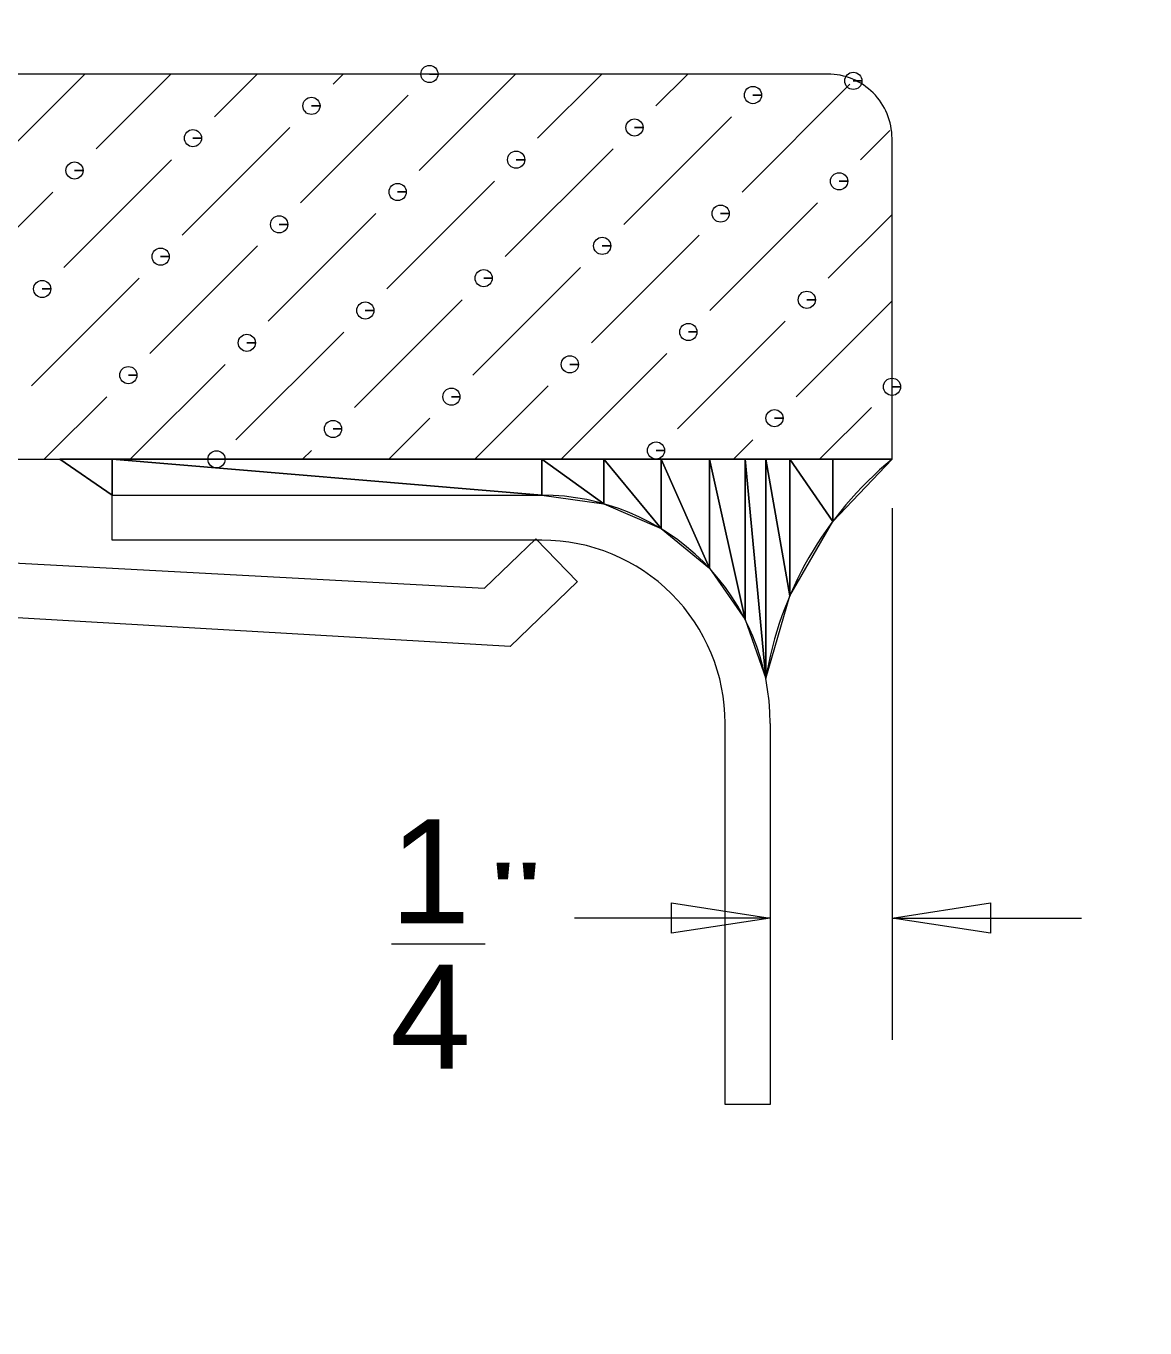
# Model space of a CAD drawing. Header units: millimetres. Extents: x 203 to 1207, y 243 to 948.
# Drawn here: x 537.86 to 563.3, y 509.17 to 538.77 of the extents above; entities that cross this region are included whole.
import ezdxf

# ---------------------------------------------------------------- set-up
doc = ezdxf.new("R2010")
doc.units = ezdxf.units.MM
doc.linetypes.add('ACAD_ISO02W100', pattern=[15, 12, -3])
for name, color, linetype, lineweight in [('尺寸標注', 1, 'Continuous', 30), ('文字', 3, 'Continuous', 30), ('虚线', 2, 'ACAD_ISO02W100', 30)]:
    doc.layers.add(name, color=color, linetype=linetype, lineweight=lineweight)
doc.styles.add('0', font='arial.ttf', dxfattribs={"height": 1})
doc.styles.add('DIM', font='txt.shx', dxfattribs={"width": 0.7, "bigfont": 'chineset.shx'})
doc.dimstyles.new('mm+in(开孔纸尺寸)', dxfattribs={"dimscale": 3, "dimtxt": 3.8, "dimasz": 2, "dimexe": 1.25, "dimexo": 0.625, "dimgap": 2, "dimtad": 1, "dimtxsty": 'DIM', "dimcen": 0, "dimclrd": 256, "dimclre": 256, "dimclrt": 3, "dimadec": 0, "dimazin": 0, "dimtfac": 1, "dimtmove": 0, "dimatfit": 1, "dimfxl": 1, "dimlwd": -1, "dimarcsym": 0})

# ---------------------------------------------------------------- blocks, each defined once
blk = doc.blocks.new('*D29')
at = {"layer": 'Defpoints', "color": 0}
for p in [(571.885, 520.079), (485.534, 478.478)]:
    blk.add_point(p, dxfattribs=at)
at = {"layer": '尺寸標注'}
blk.add_line((301.437, 389.785), (480.129, 475.873), dxfattribs=at)
blk.add_solid([(480.563, 474.972), (479.694, 476.774), (485.534, 478.478)], dxfattribs=at)
at = {"layer": '尺寸標注', "color": 3, "insert": (359.465, 431.782), "char_height": 11.4, "attachment_point": 5, "rotation": 25.7235, "style": 'DIM'}
blk.add_mtext('R95,85mm [R3 3/4"]', dxfattribs=at)
blk = doc.blocks.new('*D30')
at = {"layer": 'Defpoints', "color": 0}
for p in [(571.885, 520.079), (501.917, 464.27)]:
    blk.add_point(p, dxfattribs=at)
at = {"layer": '尺寸標注'}
blk.add_line((345.216, 339.281), (497.226, 460.529), dxfattribs=at)
blk.add_solid([(497.849, 459.747), (496.602, 461.31), (501.917, 464.27)], dxfattribs=at)
at = {"layer": '尺寸標注', "color": 3, "insert": (388.288, 389.818), "char_height": 11.4, "attachment_point": 5, "rotation": 38.577, "style": 'DIM'}
blk.add_mtext('R89,5mm [R3 1/2"]', dxfattribs=at)
blk = doc.blocks.new('*D31')
at = {"layer": 'Defpoints', "color": 0}
for p in [(571.885, 520.079), (518.252, 456.538)]:
    blk.add_point(p, dxfattribs=at)
at = {"layer": '尺寸標注'}
blk.add_line((395.445, 311.043), (514.382, 451.953), dxfattribs=at)
blk.add_solid([(515.146, 451.308), (513.618, 452.598), (518.252, 456.538)], dxfattribs=at)
at = {"layer": '尺寸標注', "color": 3, "insert": (429.539, 371.048), "char_height": 11.4, "attachment_point": 5, "rotation": 49.8335, "style": 'DIM'}
blk.add_mtext('R83,15mm [R3 1/4"]', dxfattribs=at)

msp = doc.modelspace()

# ---------------------------------------------------------------- linework, layer by layer
msp.add_lwpolyline([(794.58, 783.869, 0.031702), (565.814, 783.869, 0.374009), (476.31, 695.471, 0.037922), (476.31, 512.82, 0.374009), (565.814, 424.422, 0.031702), (794.58, 424.422, 0.374009), (884.084, 512.82, 0.037922), (884.084, 695.471, 0.374009)], format="xyb", close=True)
at = {"layer": '尺寸標注', "lineweight": 9}
for points, knots in [([(547.035, 537.682), (547.035, 537.682), (547.23, 537.682), (547.23, 537.682), (547.23, 537.682), (547.23, 537.79), (547.143, 537.878), (547.035, 537.878), (547.035, 537.878), (546.927, 537.878), (546.84, 537.79), (546.84, 537.682), (546.84, 537.682), (546.84, 537.575), (546.927, 537.487), (547.035, 537.487), (547.035, 537.487), (547.143, 537.487), (547.23, 537.575), (547.23, 537.682), (547.23, 537.682), (547.23, 537.682), (547.035, 537.682), (547.035, 537.682)], [0, 0, 0, 0, 0.142857, 0.142857, 0.142857, 0.142857, 0.285714, 0.285714, 0.285714, 0.285714, 0.428571, 0.428571, 0.428571, 0.428571, 0.571429, 0.571429, 0.571429, 0.571429, 0.714286, 0.714286, 0.714286, 0.714286, 1, 1, 1, 1]), ([(557.553, 536.219), (557.553, 536.607), (557.398, 536.978), (557.124, 537.252), (557.124, 537.252), (556.849, 537.527), (556.479, 537.682), (556.09, 537.682)], [0, 0, 0, 0, 0.333333, 0.333333, 0.333333, 0.333333, 1, 1, 1, 1]), ([(556.673, 537.526), (556.673, 537.526), (556.868, 537.526), (556.868, 537.526), (556.868, 537.526), (556.868, 537.634), (556.781, 537.722), (556.673, 537.722), (556.673, 537.722), (556.565, 537.722), (556.478, 537.634), (556.478, 537.526), (556.478, 537.526), (556.478, 537.419), (556.565, 537.331), (556.673, 537.331), (556.673, 537.331), (556.781, 537.331), (556.868, 537.419), (556.868, 537.526), (556.868, 537.526), (556.868, 537.526), (556.673, 537.526), (556.673, 537.526)], [0, 0, 0, 0, 0.142857, 0.142857, 0.142857, 0.142857, 0.285714, 0.285714, 0.285714, 0.285714, 0.428571, 0.428571, 0.428571, 0.428571, 0.571429, 0.571429, 0.571429, 0.571429, 0.714286, 0.714286, 0.714286, 0.714286, 1, 1, 1, 1]), ([(554.392, 537.204), (554.392, 537.204), (554.587, 537.204), (554.587, 537.204), (554.587, 537.204), (554.587, 537.312), (554.499, 537.4), (554.392, 537.4), (554.392, 537.4), (554.284, 537.4), (554.196, 537.312), (554.196, 537.204), (554.196, 537.204), (554.196, 537.096), (554.284, 537.009), (554.392, 537.009), (554.392, 537.009), (554.499, 537.009), (554.587, 537.096), (554.587, 537.204), (554.587, 537.204), (554.587, 537.204), (554.392, 537.204), (554.392, 537.204)], [0, 0, 0, 0, 0.142857, 0.142857, 0.142857, 0.142857, 0.285714, 0.285714, 0.285714, 0.285714, 0.428571, 0.428571, 0.428571, 0.428571, 0.571429, 0.571429, 0.571429, 0.571429, 0.714286, 0.714286, 0.714286, 0.714286, 1, 1, 1, 1]), ([(544.352, 536.959), (544.352, 536.959), (544.547, 536.959), (544.547, 536.959), (544.547, 536.959), (544.547, 537.066), (544.46, 537.154), (544.352, 537.154), (544.352, 537.154), (544.244, 537.154), (544.157, 537.066), (544.157, 536.959), (544.157, 536.959), (544.157, 536.851), (544.244, 536.763), (544.352, 536.763), (544.352, 536.763), (544.46, 536.763), (544.547, 536.851), (544.547, 536.959), (544.547, 536.959), (544.547, 536.959), (544.352, 536.959), (544.352, 536.959)], [0, 0, 0, 0, 0.142857, 0.142857, 0.142857, 0.142857, 0.285714, 0.285714, 0.285714, 0.285714, 0.428571, 0.428571, 0.428571, 0.428571, 0.571429, 0.571429, 0.571429, 0.571429, 0.714286, 0.714286, 0.714286, 0.714286, 1, 1, 1, 1]), ([(551.698, 536.468), (551.698, 536.468), (551.893, 536.468), (551.893, 536.468), (551.893, 536.468), (551.893, 536.575), (551.805, 536.663), (551.698, 536.663), (551.698, 536.663), (551.59, 536.663), (551.502, 536.575), (551.502, 536.468), (551.502, 536.468), (551.502, 536.36), (551.59, 536.272), (551.698, 536.272), (551.698, 536.272), (551.805, 536.272), (551.893, 536.36), (551.893, 536.468), (551.893, 536.468), (551.893, 536.468), (551.698, 536.468), (551.698, 536.468)], [0, 0, 0, 0, 0.142857, 0.142857, 0.142857, 0.142857, 0.285714, 0.285714, 0.285714, 0.285714, 0.428571, 0.428571, 0.428571, 0.428571, 0.571429, 0.571429, 0.571429, 0.571429, 0.714286, 0.714286, 0.714286, 0.714286, 1, 1, 1, 1]), ([(541.658, 536.224), (541.658, 536.224), (541.853, 536.224), (541.853, 536.224), (541.853, 536.224), (541.853, 536.332), (541.765, 536.419), (541.658, 536.419), (541.658, 536.419), (541.551, 536.419), (541.463, 536.332), (541.463, 536.224), (541.463, 536.224), (541.463, 536.117), (541.551, 536.029), (541.658, 536.029), (541.658, 536.029), (541.765, 536.029), (541.853, 536.117), (541.853, 536.224), (541.853, 536.224), (541.853, 536.224), (541.658, 536.224), (541.658, 536.224)], [0, 0, 0, 0, 0.142857, 0.142857, 0.142857, 0.142857, 0.285714, 0.285714, 0.285714, 0.285714, 0.428571, 0.428571, 0.428571, 0.428571, 0.571429, 0.571429, 0.571429, 0.571429, 0.714286, 0.714286, 0.714286, 0.714286, 1, 1, 1, 1]), ([(549.006, 535.735), (549.006, 535.735), (549.201, 535.735), (549.201, 535.735), (549.201, 535.735), (549.201, 535.843), (549.113, 535.931), (549.006, 535.931), (549.006, 535.931), (548.898, 535.931), (548.81, 535.843), (548.81, 535.735), (548.81, 535.735), (548.81, 535.628), (548.898, 535.54), (549.006, 535.54), (549.006, 535.54), (549.113, 535.54), (549.201, 535.628), (549.201, 535.735), (549.201, 535.735), (549.201, 535.735), (549.006, 535.735), (549.006, 535.735)], [0, 0, 0, 0, 0.142857, 0.142857, 0.142857, 0.142857, 0.285714, 0.285714, 0.285714, 0.285714, 0.428571, 0.428571, 0.428571, 0.428571, 0.571429, 0.571429, 0.571429, 0.571429, 0.714286, 0.714286, 0.714286, 0.714286, 1, 1, 1, 1]), ([(538.966, 535.49), (538.966, 535.49), (539.161, 535.49), (539.161, 535.49), (539.161, 535.49), (539.161, 535.598), (539.073, 535.685), (538.966, 535.685), (538.966, 535.685), (538.858, 535.685), (538.77, 535.598), (538.77, 535.49), (538.77, 535.49), (538.77, 535.382), (538.858, 535.295), (538.966, 535.295), (538.966, 535.295), (539.073, 535.295), (539.161, 535.382), (539.161, 535.49), (539.161, 535.49), (539.161, 535.49), (538.966, 535.49), (538.966, 535.49)], [0, 0, 0, 0, 0.142857, 0.142857, 0.142857, 0.142857, 0.285714, 0.285714, 0.285714, 0.285714, 0.428571, 0.428571, 0.428571, 0.428571, 0.571429, 0.571429, 0.571429, 0.571429, 0.714286, 0.714286, 0.714286, 0.714286, 1, 1, 1, 1]), ([(546.312, 535.001), (546.312, 535.001), (546.507, 535.001), (546.507, 535.001), (546.507, 535.001), (546.507, 535.109), (546.419, 535.196), (546.312, 535.196), (546.312, 535.196), (546.204, 535.196), (546.116, 535.109), (546.116, 535.001), (546.116, 535.001), (546.116, 534.893), (546.204, 534.806), (546.312, 534.806), (546.312, 534.806), (546.419, 534.806), (546.507, 534.893), (546.507, 535.001), (546.507, 535.001), (546.507, 535.001), (546.312, 535.001), (546.312, 535.001)], [0, 0, 0, 0, 0.142857, 0.142857, 0.142857, 0.142857, 0.285714, 0.285714, 0.285714, 0.285714, 0.428571, 0.428571, 0.428571, 0.428571, 0.571429, 0.571429, 0.571429, 0.571429, 0.714286, 0.714286, 0.714286, 0.714286, 1, 1, 1, 1]), ([(556.35, 535.244), (556.35, 535.244), (556.545, 535.244), (556.545, 535.244), (556.545, 535.244), (556.545, 535.352), (556.457, 535.44), (556.35, 535.44), (556.35, 535.44), (556.242, 535.44), (556.154, 535.352), (556.154, 535.244), (556.154, 535.244), (556.154, 535.137), (556.242, 535.049), (556.35, 535.049), (556.35, 535.049), (556.457, 535.049), (556.545, 535.137), (556.545, 535.244), (556.545, 535.244), (556.545, 535.244), (556.35, 535.244), (556.35, 535.244)], [0, 0, 0, 0, 0.142857, 0.142857, 0.142857, 0.142857, 0.285714, 0.285714, 0.285714, 0.285714, 0.428571, 0.428571, 0.428571, 0.428571, 0.571429, 0.571429, 0.571429, 0.571429, 0.714286, 0.714286, 0.714286, 0.714286, 1, 1, 1, 1]), ([(553.656, 534.51), (553.656, 534.51), (553.851, 534.51), (553.851, 534.51), (553.851, 534.51), (553.851, 534.618), (553.763, 534.705), (553.656, 534.705), (553.656, 534.705), (553.548, 534.705), (553.46, 534.618), (553.46, 534.51), (553.46, 534.51), (553.46, 534.403), (553.548, 534.315), (553.656, 534.315), (553.656, 534.315), (553.763, 534.315), (553.851, 534.403), (553.851, 534.51), (553.851, 534.51), (553.851, 534.51), (553.656, 534.51), (553.656, 534.51)], [0, 0, 0, 0, 0.142857, 0.142857, 0.142857, 0.142857, 0.285714, 0.285714, 0.285714, 0.285714, 0.428571, 0.428571, 0.428571, 0.428571, 0.571429, 0.571429, 0.571429, 0.571429, 0.714286, 0.714286, 0.714286, 0.714286, 1, 1, 1, 1]), ([(543.617, 534.265), (543.617, 534.265), (543.813, 534.265), (543.813, 534.265), (543.813, 534.265), (543.813, 534.372), (543.725, 534.46), (543.617, 534.46), (543.617, 534.46), (543.51, 534.46), (543.422, 534.372), (543.422, 534.265), (543.422, 534.265), (543.422, 534.157), (543.51, 534.069), (543.617, 534.069), (543.617, 534.069), (543.725, 534.069), (543.813, 534.157), (543.813, 534.265), (543.813, 534.265), (543.813, 534.265), (543.617, 534.265), (543.617, 534.265)], [0, 0, 0, 0, 0.142857, 0.142857, 0.142857, 0.142857, 0.285714, 0.285714, 0.285714, 0.285714, 0.428571, 0.428571, 0.428571, 0.428571, 0.571429, 0.571429, 0.571429, 0.571429, 0.714286, 0.714286, 0.714286, 0.714286, 1, 1, 1, 1]), ([(550.964, 533.776), (550.964, 533.776), (551.159, 533.776), (551.159, 533.776), (551.159, 533.776), (551.159, 533.883), (551.071, 533.971), (550.964, 533.971), (550.964, 533.971), (550.856, 533.971), (550.768, 533.883), (550.768, 533.776), (550.768, 533.776), (550.768, 533.668), (550.856, 533.58), (550.964, 533.58), (550.964, 533.58), (551.071, 533.58), (551.159, 533.668), (551.159, 533.776), (551.159, 533.776), (551.159, 533.776), (550.964, 533.776), (550.964, 533.776)], [0, 0, 0, 0, 0.142857, 0.142857, 0.142857, 0.142857, 0.285714, 0.285714, 0.285714, 0.285714, 0.428571, 0.428571, 0.428571, 0.428571, 0.571429, 0.571429, 0.571429, 0.571429, 0.714286, 0.714286, 0.714286, 0.714286, 1, 1, 1, 1]), ([(540.924, 533.532), (540.924, 533.532), (541.119, 533.532), (541.119, 533.532), (541.119, 533.532), (541.119, 533.64), (541.031, 533.727), (540.924, 533.727), (540.924, 533.727), (540.816, 533.727), (540.728, 533.64), (540.728, 533.532), (540.728, 533.532), (540.728, 533.424), (540.816, 533.337), (540.924, 533.337), (540.924, 533.337), (541.031, 533.337), (541.119, 533.424), (541.119, 533.532), (541.119, 533.532), (541.119, 533.532), (540.924, 533.532), (540.924, 533.532)], [0, 0, 0, 0, 0.142857, 0.142857, 0.142857, 0.142857, 0.285714, 0.285714, 0.285714, 0.285714, 0.428571, 0.428571, 0.428571, 0.428571, 0.571429, 0.571429, 0.571429, 0.571429, 0.714286, 0.714286, 0.714286, 0.714286, 1, 1, 1, 1]), ([(548.269, 533.041), (548.269, 533.041), (548.465, 533.041), (548.465, 533.041), (548.465, 533.041), (548.465, 533.149), (548.377, 533.236), (548.269, 533.236), (548.269, 533.236), (548.162, 533.236), (548.074, 533.149), (548.074, 533.041), (548.074, 533.041), (548.074, 532.934), (548.162, 532.846), (548.269, 532.846), (548.269, 532.846), (548.377, 532.846), (548.465, 532.934), (548.465, 533.041), (548.465, 533.041), (548.465, 533.041), (548.269, 533.041), (548.269, 533.041)], [0, 0, 0, 0, 0.142857, 0.142857, 0.142857, 0.142857, 0.285714, 0.285714, 0.285714, 0.285714, 0.428571, 0.428571, 0.428571, 0.428571, 0.571429, 0.571429, 0.571429, 0.571429, 0.714286, 0.714286, 0.714286, 0.714286, 1, 1, 1, 1]), ([(538.23, 532.796), (538.23, 532.796), (538.425, 532.796), (538.425, 532.796), (538.425, 532.796), (538.425, 532.903), (538.337, 532.991), (538.23, 532.991), (538.23, 532.991), (538.122, 532.991), (538.034, 532.903), (538.034, 532.796), (538.034, 532.796), (538.034, 532.688), (538.122, 532.6), (538.23, 532.6), (538.23, 532.6), (538.337, 532.6), (538.425, 532.688), (538.425, 532.796), (538.425, 532.796), (538.425, 532.796), (538.23, 532.796), (538.23, 532.796)], [0, 0, 0, 0, 0.142857, 0.142857, 0.142857, 0.142857, 0.285714, 0.285714, 0.285714, 0.285714, 0.428571, 0.428571, 0.428571, 0.428571, 0.571429, 0.571429, 0.571429, 0.571429, 0.714286, 0.714286, 0.714286, 0.714286, 1, 1, 1, 1]), ([(545.577, 532.307), (545.577, 532.307), (545.773, 532.307), (545.773, 532.307), (545.773, 532.307), (545.773, 532.415), (545.685, 532.502), (545.577, 532.502), (545.577, 532.502), (545.469, 532.502), (545.382, 532.415), (545.382, 532.307), (545.382, 532.307), (545.382, 532.199), (545.469, 532.112), (545.577, 532.112), (545.577, 532.112), (545.685, 532.112), (545.773, 532.199), (545.773, 532.307), (545.773, 532.307), (545.773, 532.307), (545.577, 532.307), (545.577, 532.307)], [0, 0, 0, 0, 0.142857, 0.142857, 0.142857, 0.142857, 0.285714, 0.285714, 0.285714, 0.285714, 0.428571, 0.428571, 0.428571, 0.428571, 0.571429, 0.571429, 0.571429, 0.571429, 0.714286, 0.714286, 0.714286, 0.714286, 1, 1, 1, 1]), ([(555.615, 532.551), (555.615, 532.551), (555.811, 532.551), (555.811, 532.551), (555.811, 532.551), (555.811, 532.658), (555.723, 532.746), (555.615, 532.746), (555.615, 532.746), (555.508, 532.746), (555.42, 532.658), (555.42, 532.551), (555.42, 532.551), (555.42, 532.443), (555.508, 532.355), (555.615, 532.355), (555.615, 532.355), (555.723, 532.355), (555.811, 532.443), (555.811, 532.551), (555.811, 532.551), (555.811, 532.551), (555.615, 532.551), (555.615, 532.551)], [0, 0, 0, 0, 0.142857, 0.142857, 0.142857, 0.142857, 0.285714, 0.285714, 0.285714, 0.285714, 0.428571, 0.428571, 0.428571, 0.428571, 0.571429, 0.571429, 0.571429, 0.571429, 0.714286, 0.714286, 0.714286, 0.714286, 1, 1, 1, 1]), ([(552.923, 531.818), (552.923, 531.818), (553.118, 531.818), (553.118, 531.818), (553.118, 531.818), (553.118, 531.926), (553.031, 532.013), (552.923, 532.013), (552.923, 532.013), (552.815, 532.013), (552.728, 531.926), (552.728, 531.818), (552.728, 531.818), (552.728, 531.71), (552.815, 531.622), (552.923, 531.622), (552.923, 531.622), (553.031, 531.622), (553.118, 531.71), (553.118, 531.818), (553.118, 531.818), (553.118, 531.818), (552.923, 531.818), (552.923, 531.818)], [0, 0, 0, 0, 0.142857, 0.142857, 0.142857, 0.142857, 0.285714, 0.285714, 0.285714, 0.285714, 0.428571, 0.428571, 0.428571, 0.428571, 0.571429, 0.571429, 0.571429, 0.571429, 0.714286, 0.714286, 0.714286, 0.714286, 1, 1, 1, 1]), ([(542.883, 531.572), (542.883, 531.572), (543.079, 531.572), (543.079, 531.572), (543.079, 531.572), (543.079, 531.68), (542.991, 531.768), (542.883, 531.768), (542.883, 531.768), (542.776, 531.768), (542.688, 531.68), (542.688, 531.572), (542.688, 531.572), (542.688, 531.465), (542.776, 531.377), (542.883, 531.377), (542.883, 531.377), (542.991, 531.377), (543.079, 531.465), (543.079, 531.572), (543.079, 531.572), (543.079, 531.572), (542.883, 531.572), (542.883, 531.572)], [0, 0, 0, 0, 0.142857, 0.142857, 0.142857, 0.142857, 0.285714, 0.285714, 0.285714, 0.285714, 0.428571, 0.428571, 0.428571, 0.428571, 0.571429, 0.571429, 0.571429, 0.571429, 0.714286, 0.714286, 0.714286, 0.714286, 1, 1, 1, 1]), ([(540.189, 530.838), (540.189, 530.838), (540.384, 530.838), (540.384, 530.838), (540.384, 530.838), (540.384, 530.946), (540.297, 531.033), (540.189, 531.033), (540.189, 531.033), (540.082, 531.033), (539.994, 530.946), (539.994, 530.838), (539.994, 530.838), (539.994, 530.73), (540.082, 530.643), (540.189, 530.643), (540.189, 530.643), (540.297, 530.643), (540.384, 530.73), (540.384, 530.838), (540.384, 530.838), (540.384, 530.838), (540.189, 530.838), (540.189, 530.838)], [0, 0, 0, 0, 0.142857, 0.142857, 0.142857, 0.142857, 0.285714, 0.285714, 0.285714, 0.285714, 0.428571, 0.428571, 0.428571, 0.428571, 0.571429, 0.571429, 0.571429, 0.571429, 0.714286, 0.714286, 0.714286, 0.714286, 1, 1, 1, 1]), ([(550.229, 531.082), (550.229, 531.082), (550.424, 531.082), (550.424, 531.082), (550.424, 531.082), (550.424, 531.189), (550.337, 531.277), (550.229, 531.277), (550.229, 531.277), (550.121, 531.277), (550.034, 531.189), (550.034, 531.082), (550.034, 531.082), (550.034, 530.974), (550.121, 530.886), (550.229, 530.886), (550.229, 530.886), (550.337, 530.886), (550.424, 530.974), (550.424, 531.082), (550.424, 531.082), (550.424, 531.082), (550.229, 531.082), (550.229, 531.082)], [0, 0, 0, 0, 0.142857, 0.142857, 0.142857, 0.142857, 0.285714, 0.285714, 0.285714, 0.285714, 0.428571, 0.428571, 0.428571, 0.428571, 0.571429, 0.571429, 0.571429, 0.571429, 0.714286, 0.714286, 0.714286, 0.714286, 1, 1, 1, 1]), ([(557.553, 530.572), (557.553, 530.572), (557.748, 530.572), (557.748, 530.572), (557.748, 530.572), (557.748, 530.68), (557.661, 530.768), (557.553, 530.768), (557.553, 530.768), (557.445, 530.768), (557.358, 530.68), (557.358, 530.572), (557.358, 530.572), (557.358, 530.465), (557.445, 530.377), (557.553, 530.377), (557.553, 530.377), (557.661, 530.377), (557.748, 530.465), (557.748, 530.572), (557.748, 530.572), (557.748, 530.572), (557.553, 530.572), (557.553, 530.572)], [0, 0, 0, 0, 0.142857, 0.142857, 0.142857, 0.142857, 0.285714, 0.285714, 0.285714, 0.285714, 0.428571, 0.428571, 0.428571, 0.428571, 0.571429, 0.571429, 0.571429, 0.571429, 0.714286, 0.714286, 0.714286, 0.714286, 1, 1, 1, 1]), ([(547.535, 530.347), (547.535, 530.347), (547.73, 530.347), (547.73, 530.347), (547.73, 530.347), (547.73, 530.455), (547.643, 530.543), (547.535, 530.543), (547.535, 530.543), (547.427, 530.543), (547.34, 530.455), (547.34, 530.347), (547.34, 530.347), (547.34, 530.239), (547.427, 530.152), (547.535, 530.152), (547.535, 530.152), (547.643, 530.152), (547.73, 530.239), (547.73, 530.347), (547.73, 530.347), (547.73, 530.347), (547.535, 530.347), (547.535, 530.347)], [0, 0, 0, 0, 0.142857, 0.142857, 0.142857, 0.142857, 0.285714, 0.285714, 0.285714, 0.285714, 0.428571, 0.428571, 0.428571, 0.428571, 0.571429, 0.571429, 0.571429, 0.571429, 0.714286, 0.714286, 0.714286, 0.714286, 1, 1, 1, 1]), ([(554.881, 529.858), (554.881, 529.858), (555.076, 529.858), (555.076, 529.858), (555.076, 529.858), (555.076, 529.966), (554.989, 530.053), (554.881, 530.053), (554.881, 530.053), (554.773, 530.053), (554.685, 529.966), (554.685, 529.858), (554.685, 529.858), (554.685, 529.751), (554.773, 529.663), (554.881, 529.663), (554.881, 529.663), (554.989, 529.663), (555.076, 529.751), (555.076, 529.858), (555.076, 529.858), (555.076, 529.858), (554.881, 529.858), (554.881, 529.858)], [0, 0, 0, 0, 0.142857, 0.142857, 0.142857, 0.142857, 0.285714, 0.285714, 0.285714, 0.285714, 0.428571, 0.428571, 0.428571, 0.428571, 0.571429, 0.571429, 0.571429, 0.571429, 0.714286, 0.714286, 0.714286, 0.714286, 1, 1, 1, 1]), ([(544.843, 529.613), (544.843, 529.613), (545.038, 529.613), (545.038, 529.613), (545.038, 529.613), (545.038, 529.72), (544.95, 529.808), (544.843, 529.808), (544.843, 529.808), (544.735, 529.808), (544.647, 529.72), (544.647, 529.613), (544.647, 529.613), (544.647, 529.505), (544.735, 529.417), (544.843, 529.417), (544.843, 529.417), (544.95, 529.417), (545.038, 529.505), (545.038, 529.613), (545.038, 529.613), (545.038, 529.613), (544.843, 529.613), (544.843, 529.613)], [0, 0, 0, 0, 0.142857, 0.142857, 0.142857, 0.142857, 0.285714, 0.285714, 0.285714, 0.285714, 0.428571, 0.428571, 0.428571, 0.428571, 0.571429, 0.571429, 0.571429, 0.571429, 0.714286, 0.714286, 0.714286, 0.714286, 1, 1, 1, 1]), ([(552.187, 529.124), (552.187, 529.124), (552.382, 529.124), (552.382, 529.124), (552.382, 529.124), (552.382, 529.232), (552.295, 529.319), (552.187, 529.319), (552.187, 529.319), (552.079, 529.319), (551.992, 529.232), (551.992, 529.124), (551.992, 529.124), (551.992, 529.016), (552.079, 528.929), (552.187, 528.929), (552.187, 528.929), (552.295, 528.929), (552.382, 529.016), (552.382, 529.124), (552.382, 529.124), (552.382, 529.124), (552.187, 529.124), (552.187, 529.124)], [0, 0, 0, 0, 0.142857, 0.142857, 0.142857, 0.142857, 0.285714, 0.285714, 0.285714, 0.285714, 0.428571, 0.428571, 0.428571, 0.428571, 0.571429, 0.571429, 0.571429, 0.571429, 0.714286, 0.714286, 0.714286, 0.714286, 1, 1, 1, 1]), ([(542.194, 528.924), (542.194, 528.924), (542.389, 528.924), (542.389, 528.924), (542.389, 528.924), (542.389, 529.031), (542.302, 529.119), (542.194, 529.119), (542.194, 529.119), (542.086, 529.119), (541.999, 529.031), (541.999, 528.924), (541.999, 528.924), (541.999, 528.816), (542.086, 528.728), (542.194, 528.728), (542.194, 528.728), (542.302, 528.728), (542.389, 528.816), (542.389, 528.924), (542.389, 528.924), (542.389, 528.924), (542.194, 528.924), (542.194, 528.924)], [0, 0, 0, 0, 0.142857, 0.142857, 0.142857, 0.142857, 0.285714, 0.285714, 0.285714, 0.285714, 0.428571, 0.428571, 0.428571, 0.428571, 0.571429, 0.571429, 0.571429, 0.571429, 0.714286, 0.714286, 0.714286, 0.714286, 1, 1, 1, 1]), ([(539.822, 528.111), (539.822, 528.111), (538.631, 528.925), (538.631, 528.925), (538.631, 528.925), (538.631, 528.925), (539.822, 528.925), (539.822, 528.925), (539.822, 528.925), (539.822, 528.925), (539.822, 528.111), (539.822, 528.111)], [0, 0, 0, 0, 0.25, 0.25, 0.25, 0.25, 0.5, 0.5, 0.5, 0.5, 1, 1, 1, 1]), ([(539.822, 528.111), (539.822, 528.111), (539.822, 528.925), (539.822, 528.925), (539.822, 528.925), (539.822, 528.925), (549.594, 528.111), (549.594, 528.111), (549.594, 528.111), (549.594, 528.111), (539.822, 528.111), (539.822, 528.111)], [0, 0, 0, 0, 0.25, 0.25, 0.25, 0.25, 0.5, 0.5, 0.5, 0.5, 1, 1, 1, 1]), ([(549.594, 528.111), (549.594, 528.111), (539.822, 528.925), (539.822, 528.925), (539.822, 528.925), (539.822, 528.925), (549.594, 528.925), (549.594, 528.925), (549.594, 528.925), (549.594, 528.925), (549.594, 528.111), (549.594, 528.111)], [0, 0, 0, 0, 0.25, 0.25, 0.25, 0.25, 0.5, 0.5, 0.5, 0.5, 1, 1, 1, 1]), ([(549.594, 528.111), (549.594, 528.111), (549.594, 528.925), (549.594, 528.925), (549.594, 528.925), (549.594, 528.925), (551.002, 527.915), (551.002, 527.915), (551.002, 527.915), (551.002, 527.915), (549.594, 528.111), (549.594, 528.111)], [0, 0, 0, 0, 0.25, 0.25, 0.25, 0.25, 0.5, 0.5, 0.5, 0.5, 1, 1, 1, 1]), ([(551.002, 527.915), (551.002, 527.915), (549.594, 528.925), (549.594, 528.925), (549.594, 528.925), (549.594, 528.925), (551.002, 528.925), (551.002, 528.925), (551.002, 528.925), (551.002, 528.925), (551.002, 527.915), (551.002, 527.915)], [0, 0, 0, 0, 0.25, 0.25, 0.25, 0.25, 0.5, 0.5, 0.5, 0.5, 1, 1, 1, 1]), ([(551.002, 527.915), (551.002, 527.915), (551.002, 528.925), (551.002, 528.925), (551.002, 528.925), (551.002, 528.925), (552.304, 527.347), (552.304, 527.347), (552.304, 527.347), (552.304, 527.347), (551.002, 527.915), (551.002, 527.915)], [0, 0, 0, 0, 0.25, 0.25, 0.25, 0.25, 0.5, 0.5, 0.5, 0.5, 1, 1, 1, 1]), ([(552.304, 527.347), (552.304, 527.347), (551.002, 528.925), (551.002, 528.925), (551.002, 528.925), (551.002, 528.925), (552.304, 528.925), (552.304, 528.925), (552.304, 528.925), (552.304, 528.925), (552.304, 527.347), (552.304, 527.347)], [0, 0, 0, 0, 0.25, 0.25, 0.25, 0.25, 0.5, 0.5, 0.5, 0.5, 1, 1, 1, 1]), ([(552.304, 527.347), (552.304, 527.347), (552.304, 528.925), (552.304, 528.925), (552.304, 528.925), (552.304, 528.925), (553.402, 526.447), (553.402, 526.447), (553.402, 526.447), (553.402, 526.447), (552.304, 527.347), (552.304, 527.347)], [0, 0, 0, 0, 0.25, 0.25, 0.25, 0.25, 0.5, 0.5, 0.5, 0.5, 1, 1, 1, 1]), ([(553.402, 526.447), (553.402, 526.447), (552.304, 528.925), (552.304, 528.925), (552.304, 528.925), (552.304, 528.925), (553.402, 528.925), (553.402, 528.925), (553.402, 528.925), (553.402, 528.925), (553.402, 526.447), (553.402, 526.447)], [0, 0, 0, 0, 0.25, 0.25, 0.25, 0.25, 0.5, 0.5, 0.5, 0.5, 1, 1, 1, 1]), ([(553.402, 526.447), (553.402, 526.447), (553.402, 528.925), (553.402, 528.925), (553.402, 528.925), (553.402, 528.925), (554.216, 525.281), (554.216, 525.281), (554.216, 525.281), (554.216, 525.281), (553.402, 526.447), (553.402, 526.447)], [0, 0, 0, 0, 0.25, 0.25, 0.25, 0.25, 0.5, 0.5, 0.5, 0.5, 1, 1, 1, 1]), ([(554.216, 525.281), (554.216, 525.281), (553.402, 528.925), (553.402, 528.925), (553.402, 528.925), (553.402, 528.925), (554.216, 528.925), (554.216, 528.925), (554.216, 528.925), (554.216, 528.925), (554.216, 525.281), (554.216, 525.281)], [0, 0, 0, 0, 0.25, 0.25, 0.25, 0.25, 0.5, 0.5, 0.5, 0.5, 1, 1, 1, 1]), ([(554.216, 525.281), (554.216, 525.281), (554.216, 528.925), (554.216, 528.925), (554.216, 528.925), (554.216, 528.925), (554.682, 523.939), (554.682, 523.939), (554.682, 523.939), (554.682, 523.939), (554.216, 525.281), (554.216, 525.281)], [0, 0, 0, 0, 0.25, 0.25, 0.25, 0.25, 0.5, 0.5, 0.5, 0.5, 1, 1, 1, 1]), ([(554.682, 523.939), (554.682, 523.939), (554.216, 528.925), (554.216, 528.925), (554.216, 528.925), (554.216, 528.925), (554.682, 528.925), (554.682, 528.925), (554.682, 528.925), (554.682, 528.925), (554.682, 523.939), (554.682, 523.939)], [0, 0, 0, 0, 0.25, 0.25, 0.25, 0.25, 0.5, 0.5, 0.5, 0.5, 1, 1, 1, 1]), ([(554.682, 523.939), (554.682, 523.939), (554.682, 528.925), (554.682, 528.925), (554.682, 528.925), (554.682, 528.925), (555.227, 525.817), (555.227, 525.817), (555.227, 525.817), (555.227, 525.817), (554.682, 523.939), (554.682, 523.939)], [0, 0, 0, 0, 0.25, 0.25, 0.25, 0.25, 0.5, 0.5, 0.5, 0.5, 1, 1, 1, 1]), ([(555.227, 525.817), (555.227, 525.817), (554.682, 528.925), (554.682, 528.925), (554.682, 528.925), (554.682, 528.925), (555.227, 528.925), (555.227, 528.925), (555.227, 528.925), (555.227, 528.925), (555.227, 525.817), (555.227, 525.817)], [0, 0, 0, 0, 0.25, 0.25, 0.25, 0.25, 0.5, 0.5, 0.5, 0.5, 1, 1, 1, 1]), ([(555.227, 525.817), (555.227, 525.817), (555.227, 528.925), (555.227, 528.925), (555.227, 528.925), (555.227, 528.925), (556.204, 527.511), (556.204, 527.511), (556.204, 527.511), (556.204, 527.511), (555.227, 525.817), (555.227, 525.817)], [0, 0, 0, 0, 0.25, 0.25, 0.25, 0.25, 0.5, 0.5, 0.5, 0.5, 1, 1, 1, 1]), ([(556.204, 527.511), (556.204, 527.511), (555.227, 528.925), (555.227, 528.925), (555.227, 528.925), (555.227, 528.925), (556.204, 528.925), (556.204, 528.925), (556.204, 528.925), (556.204, 528.925), (556.204, 527.511), (556.204, 527.511)], [0, 0, 0, 0, 0.25, 0.25, 0.25, 0.25, 0.5, 0.5, 0.5, 0.5, 1, 1, 1, 1]), ([(556.204, 527.511), (556.204, 527.511), (556.204, 528.925), (556.204, 528.925), (556.204, 528.925), (556.204, 528.925), (557.554, 528.925), (557.554, 528.925), (557.554, 528.925), (557.554, 528.925), (556.204, 527.511), (556.204, 527.511)], [0, 0, 0, 0, 0.25, 0.25, 0.25, 0.25, 0.5, 0.5, 0.5, 0.5, 1, 1, 1, 1]), ([(554.782, 522.92), (554.782, 524.297), (554.235, 525.615), (553.263, 526.589), (553.263, 526.589), (552.29, 527.561), (550.969, 528.108), (549.594, 528.108)], [0, 0, 0, 0, 0.333333, 0.333333, 0.333333, 0.333333, 1, 1, 1, 1]), ([(553.76, 522.92), (553.76, 524.025), (553.321, 525.084), (552.54, 525.867), (552.54, 525.867), (551.758, 526.648), (550.699, 527.086), (549.592, 527.086)], [0, 0, 0, 0, 0.333333, 0.333333, 0.333333, 0.333333, 1, 1, 1, 1]), ([(554.782, 518.494), (554.782, 518.494), (552.541, 518.84), (552.541, 518.84), (552.541, 518.84), (552.541, 518.84), (552.541, 518.149), (552.541, 518.149), (552.541, 518.149), (552.541, 518.149), (554.782, 518.494), (554.782, 518.494)], [0, 0, 0, 0, 0.25, 0.25, 0.25, 0.25, 0.5, 0.5, 0.5, 0.5, 1, 1, 1, 1]), ([(557.553, 518.494), (557.553, 518.494), (559.793, 518.149), (559.793, 518.149), (559.793, 518.149), (559.793, 518.149), (559.793, 518.84), (559.793, 518.84), (559.793, 518.84), (559.793, 518.84), (557.553, 518.494), (557.553, 518.494)], [0, 0, 0, 0, 0.25, 0.25, 0.25, 0.25, 0.5, 0.5, 0.5, 0.5, 1, 1, 1, 1])]:
    msp.add_open_spline(points, degree=3, knots=knots, dxfattribs=at)
for points in [[(556.09, 537.68), (556.09, 537.68), (516.64, 537.68), (516.64, 537.68)], [(536.762, 535.244), (536.762, 535.244), (539.198, 537.682), (539.198, 537.682)], [(539.454, 535.979), (539.454, 535.979), (541.157, 537.682), (541.157, 537.682)], [(542.148, 536.713), (542.148, 536.713), (543.115, 537.682), (543.115, 537.682)], [(544.843, 537.449), (544.843, 537.449), (545.075, 537.682), (545.075, 537.682)], [(546.8, 535.489), (546.8, 535.489), (548.992, 537.682), (548.992, 537.682)], [(549.494, 536.224), (549.494, 536.224), (550.952, 537.682), (550.952, 537.682)], [(552.186, 536.958), (552.186, 536.958), (552.91, 537.682), (552.91, 537.682)], [(554.146, 535), (554.146, 535), (556.594, 537.449), (556.594, 537.449)], [(544.106, 534.755), (544.106, 534.755), (546.555, 537.204), (546.555, 537.204)], [(551.452, 534.264), (551.452, 534.264), (553.901, 536.713), (553.901, 536.713)], [(541.414, 534.021), (541.414, 534.021), (543.862, 536.467), (543.862, 536.467)], [(556.84, 535.735), (556.84, 535.735), (557.504, 536.399), (557.504, 536.399)], [(557.553, 528.922), (557.553, 528.922), (557.553, 536.218), (557.553, 536.218)], [(548.76, 533.531), (548.76, 533.531), (551.209, 535.979), (551.209, 535.979)], [(538.72, 533.286), (538.72, 533.286), (541.169, 535.735), (541.169, 535.735)], [(546.066, 532.796), (546.066, 532.796), (548.514, 535.244), (548.514, 535.244)], [(536.026, 532.55), (536.026, 532.55), (538.475, 535), (538.475, 535)], [(553.411, 532.306), (553.411, 532.306), (555.86, 534.755), (555.86, 534.755)], [(543.372, 532.061), (543.372, 532.061), (545.82, 534.51), (545.82, 534.51)], [(556.104, 533.041), (556.104, 533.041), (557.553, 534.489), (557.553, 534.489)], [(550.718, 531.572), (550.718, 531.572), (553.166, 534.021), (553.166, 534.021)], [(540.679, 531.327), (540.679, 531.327), (543.128, 533.775), (543.128, 533.775)], [(548.024, 530.838), (548.024, 530.838), (550.472, 533.286), (550.472, 533.286)], [(537.986, 530.592), (537.986, 530.592), (540.434, 533.041), (540.434, 533.041)], [(545.331, 530.103), (545.331, 530.103), (547.78, 532.55), (547.78, 532.55)], [(555.371, 530.347), (555.371, 530.347), (557.553, 532.53), (557.553, 532.53)], [(552.677, 529.613), (552.677, 529.613), (555.126, 532.061), (555.126, 532.061)], [(542.637, 529.369), (542.637, 529.369), (545.086, 531.817), (545.086, 531.817)], [(550.028, 528.923), (550.028, 528.923), (552.432, 531.327), (552.432, 531.327)], [(540.234, 528.923), (540.234, 528.923), (542.392, 531.081), (542.392, 531.081)], [(548.069, 528.923), (548.069, 528.923), (549.738, 530.592), (549.738, 530.592)], [(538.276, 528.923), (538.276, 528.923), (539.7, 530.347), (539.7, 530.347)], [(546.111, 528.923), (546.111, 528.923), (547.045, 529.858), (547.045, 529.858)], [(555.905, 528.923), (555.905, 528.923), (557.085, 530.103), (557.085, 530.103)], [(553.946, 528.923), (553.946, 528.923), (554.392, 529.369), (554.392, 529.369)], [(544.151, 528.923), (544.151, 528.923), (544.352, 529.123), (544.352, 529.123)], [(517.298, 528.923), (517.298, 528.923), (557.553, 528.923), (557.553, 528.923)], [(539.822, 528.109), (539.822, 528.109), (538.631, 528.923), (538.631, 528.923)], [(557.553, 528.923), (556.023, 527.664), (555.002, 525.892), (554.682, 523.937)], [(539.82, 528.109), (539.82, 528.109), (549.592, 528.109), (549.592, 528.109)], [(539.82, 527.086), (539.82, 527.086), (539.82, 528.108), (539.82, 528.108)], [(557.553, 527.814), (557.553, 527.814), (557.553, 515.724), (557.553, 515.724)], [(520.779, 527.468), (520.779, 527.468), (548.286, 525.995), (548.286, 525.995)], [(549.594, 527.086), (549.594, 527.086), (539.822, 527.086), (539.822, 527.086)], [(548.286, 525.995), (548.286, 525.995), (549.453, 527.119), (549.453, 527.119)], [(549.453, 527.119), (549.453, 527.119), (550.399, 526.136), (550.399, 526.136)], [(548.87, 524.667), (548.87, 524.667), (520.051, 526.345), (520.051, 526.345)], [(550.397, 526.136), (550.397, 526.136), (548.87, 524.667), (548.87, 524.667)], [(553.76, 514.257), (553.76, 514.257), (553.76, 522.92), (553.76, 522.92)], [(554.782, 522.92), (554.782, 522.92), (554.782, 514.257), (554.782, 514.257)], [(554.782, 518.494), (554.782, 518.494), (550.336, 518.494), (550.336, 518.494)], [(557.553, 518.494), (557.553, 518.494), (561.862, 518.494), (561.862, 518.494)], [(546.172, 517.91), (546.172, 517.91), (548.304, 517.91), (548.304, 517.91)], [(554.782, 514.257), (554.782, 514.257), (553.76, 514.257), (553.76, 514.257)]]:
    msp.add_open_spline(points, degree=3, dxfattribs=at)
at = {"layer": '文字'}
msp.add_lwpolyline([(793.776, 771.195, 0.031702), (566.618, 771.195, 0.374009), (488.974, 694.509, 0.037922), (488.974, 513.782, 0.374009), (566.618, 437.096, 0.031702), (793.776, 437.096, 0.374009), (871.42, 513.782, 0.037922), (871.42, 694.509, 0.374009)], format="xyb", close=True, dxfattribs=at)
at = {"layer": '虚线'}
msp.add_lwpolyline([(794.178, 777.532, 0.031702), (566.216, 777.532, 0.374009), (482.642, 694.99, 0.037922), (482.642, 513.301, 0.374009), (566.216, 430.759, 0.031702), (794.178, 430.759, 0.374009), (877.752, 513.301, 0.037922), (877.752, 694.99, 0.374009)], format="xyb", close=True, dxfattribs=at)

# ---------------------------------------------------------------- texts
at = {"layer": '尺寸標注', "lineweight": 9, "style": '0'}
for s, p in [('1', (546.135, 518.374)), ('4', (546.141, 515.07))]:
    msp.add_text(s, height=2.363, dxfattribs=at).set_placement(p)
at = {"layer": '尺寸標注', "lineweight": 9, "style": '0', "width": 1.979076}
msp.add_text('"', height=1.193, dxfattribs=at).set_placement((548.421, 518.558))

# ---------------------------------------------------------------- dimensions: what is measured, and where the dimension line sits
at = {"layer": '尺寸標注'}
for mpoint, picture, middle in [((485.534, 478.478), '*D29', (364.955, 420.386)), ((501.917, 464.27), '*D30', (396.176, 379.928)), ((518.252, 456.538), '*D31', (439.206, 362.888))]:
    dim = msp.add_radius_dim(center=(571.885, 520.079), mpoint=mpoint, dimstyle='mm+in(开孔纸尺寸)', override={"dimpost": 'mm', "dimtofl": 0}, dxfattribs=at)
    dim.commit()
    dim.dimension.update_dxf_attribs({"geometry": picture, "text_midpoint": middle, "dimtype": 164})

doc.saveas('drawing.dxf')
